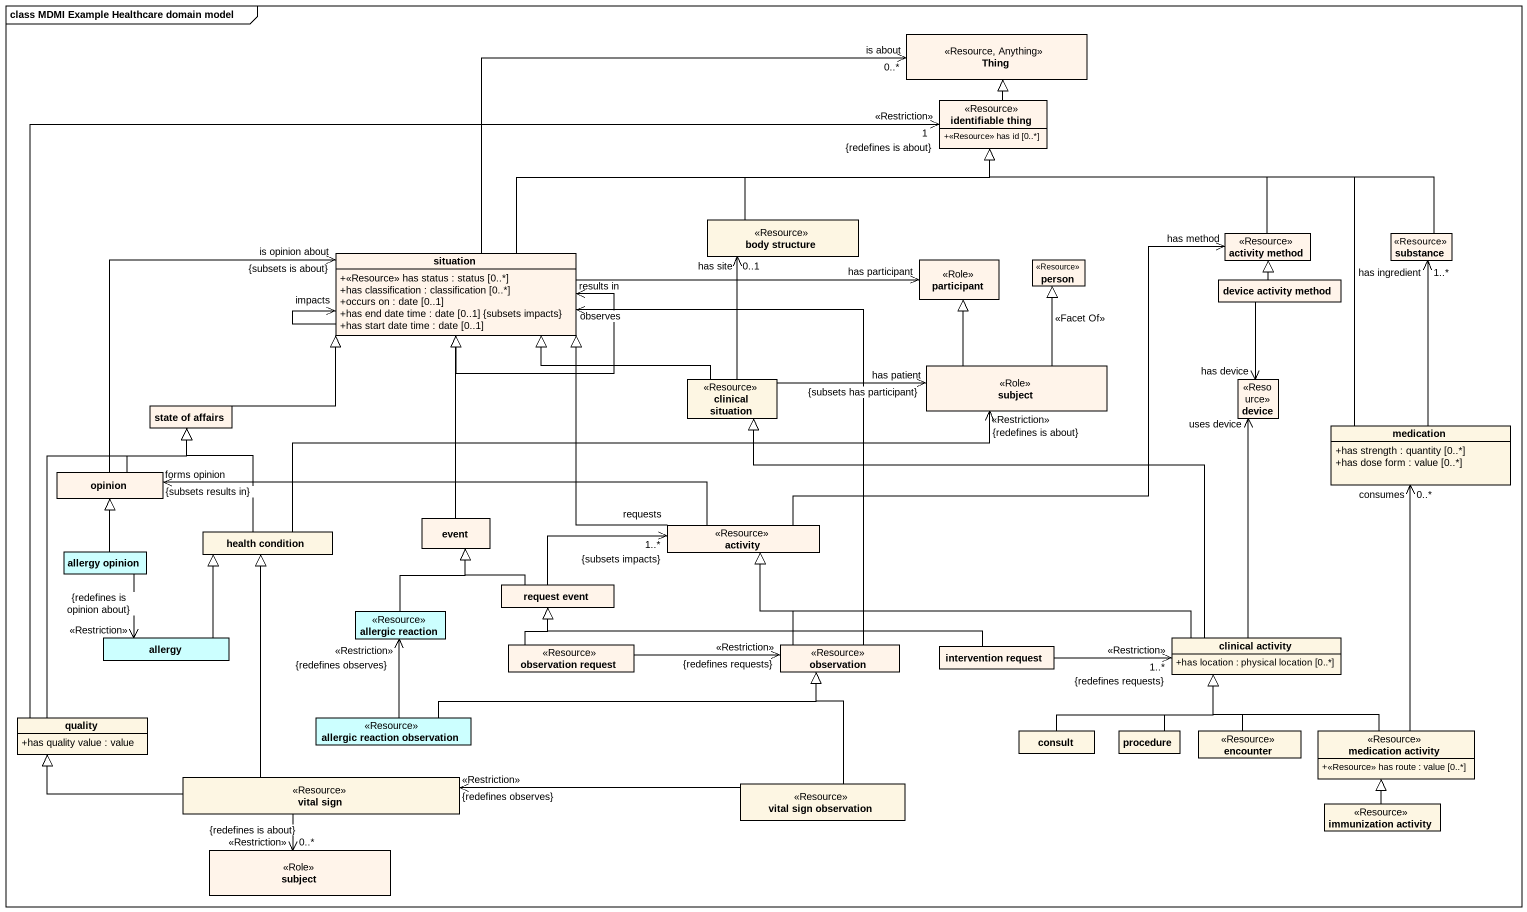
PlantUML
@startuml
mainframe class MDMI Example Healthcare domain model
hide circle
hide empty members
skinparam classAttributeIconSize 0
class Thing <<Resource, Anything>> #FFF4EA
class "identifiable thing" as identifiable_thing <<Resource>> #FFF4EA {
  +<<Resource>> has id [0..*]
}
class situation #FFF4EA {
  +<<Resource>> has status : status [0..*]
  +has classification : classification [0..*]
  +occurs on : date [0..1]
  +has end date time : date [0..1]
  +has start date time : date [0..1]
}
class "body structure" as body_structure <<Resource>>
class "activity method" as activity_method <<Resource>> #FFF4EA
class substance <<Resource>> #FFF4EA
class "participant" as participant_ <<Role>> #FFF4EA
class "person" as person_ <<Resource>> #FFF4EA
class "device activity method" as device_activity_method #FFF4EA
class "clinical situation" as clinical_situation <<Resource>>
class subject <<Role>> #FFF4EA
class device <<Resource>> #FFF4EA
class "state of affairs" as state_of_affairs #FFF4EA
class medication {
  +has strength : quantity [0..*]
  +has dose form : value [0..*]
}
class opinion #FFF4EA
class "allergy opinion" as allergy_opinion #CCFFFF
class "health condition" as health_condition
class event #FFF4EA
class activity <<Resource>> #FFF4EA
class "request event" as request_event #FFF4EA
class allergy #CCFFFF
class "allergic reaction" as allergic_reaction <<Resource>> #CCFFFF
class "clinical activity" as clinical_activity {
  +has location : physical location [0..*]
}
class "observation request" as observation_request <<Resource>> #FFF4EA
class observation <<Resource>> #FFF4EA
class "intervention request" as intervention_request #FFF4EA
class quality {
  +has quality value : value
}
class "allergic reaction observation" as allergic_reaction_2 <<Resource>> #CCFFFF
class consult
class procedure
class encounter <<Resource>>
class "medication activity" as medication_activity <<Resource>> {
  +<<Resource>> has route : value [0..*]
}
class "vital sign" as vital_sign <<Resource>>
class "vital sign observation" as vital_sign_observation <<Resource>>
class "immunization activity" as immunization_activity <<Resource>>
class "subject" as subject_2 <<Role>> #FFF4EA
identifiable_thing -up-|> Thing
situation -right-> "is about\n0..*" Thing
situation -right-|> identifiable_thing
situation --> "impacts" situation
situation --> "results in\n{subsets impacts}" situation
situation -right-> "has participant" participant_
body_structure -right-|> identifiable_thing
activity_method -left-|> identifiable_thing
substance -left-|> identifiable_thing
substance "has ingredient\n1..*" <-- medication
device_activity_method -up-|> activity_method
device_activity_method --> "has device" device
clinical_situation -left-|> situation
clinical_situation -up-> "has site\n0..1" body_structure
clinical_situation -right-> "has patient\n{subsets has participant}" subject
subject -up-|> participant_
subject -up-|> person_ : <<Facet Of>>
state_of_affairs -right-|> situation
medication -up-|> identifiable_thing
opinion -right-> "is opinion about\n{subsets is about}" situation
opinion -up-|> state_of_affairs
allergy_opinion -up-|> opinion
allergy_opinion --> "<<Restriction>>\n{redefines is opinion about}" allergy
health_condition -right-> "<<Restriction>>\n{redefines is about}" subject
health_condition -up-|> state_of_affairs
event -up-|> situation
activity -up-|> situation
activity -right-> "has method" activity_method
activity -left-> "forms opinion\n{subsets results in}" opinion
request_event -up-|> event
request_event -right-> "requests\n{subsets impacts}\n1..*" activity
allergy -up-|> health_condition
allergic_reaction -up-|> event
clinical_activity -left-|> clinical_situation
clinical_activity -up-> "uses device" device
clinical_activity -left-|> activity
observation_request -up-|> request_event
observation_request -right-> "<<Restriction>>\n{redefines requests}" observation
observation -up-> "observes" situation
observation -up-|> activity
intervention_request -left-|> request_event
intervention_request -right-> "<<Restriction>>\n{redefines requests}\n1..*" clinical_activity
quality -up-> "<<Restriction>>\n1\n{redefines is about}" identifiable_thing
quality -up-|> state_of_affairs
allergic_reaction_2 -up-> "<<Restriction>>\n{redefines observes}" allergic_reaction
allergic_reaction_2 -right-|> observation
consult -right-|> clinical_activity
procedure -up-|> clinical_activity
encounter -up-|> clinical_activity
medication_activity -up-> "consumes\n0..*" medication
medication_activity -up-|> clinical_activity
vital_sign -up-|> health_condition
vital_sign -left-|> quality
vital_sign --> "0..*\n<<Restriction>>\n{redefines is about}" subject_2
vital_sign_observation -up-|> observation
vital_sign_observation -left-> "<<Restriction>>\n{redefines observes}" vital_sign
immunization_activity -up-|> medication_activity
@enduml
